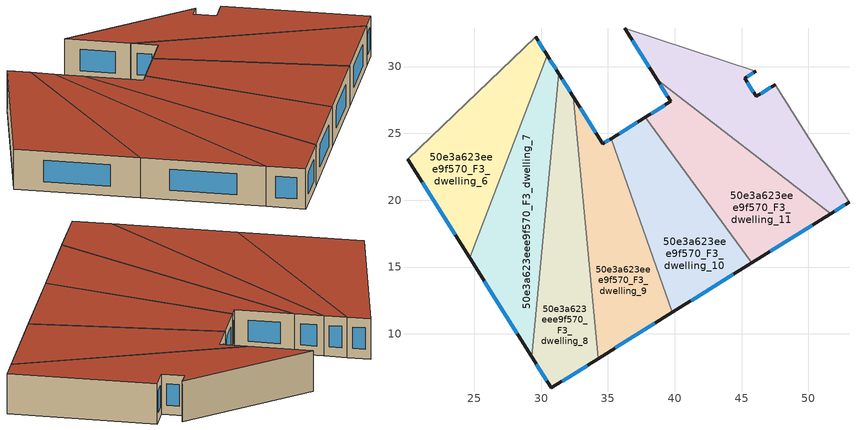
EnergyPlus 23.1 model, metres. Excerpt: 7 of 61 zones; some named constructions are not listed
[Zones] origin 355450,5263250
50e3a623eee9f570_F3_dwelling_10
 floor to 50e3a623eee9f570_F2_dwelling_10 (EU_floor_Construction): 37.78,26.2 45.77,15.32 39.83,11.61 35.24,24.62 z9
 wall outside (EU_wall_Construction): 37.78,26.2 35.24,24.62 / 39.83,11.61 45.77,15.32 z9:12
 wall to 50e3a623eee9f570_F3_dwelling_11 (EU_wall_Construction): 45.77,15.32 37.78,26.2 z9:12
 wall to 50e3a623eee9f570_F3_dwelling_9 (EU_wall_Construction): 35.24,24.62 39.83,11.61 z9:12
 window (EU_Window_Construction): 37.19,25.83 35.84,24.99 / 41.22,12.48 44.38,14.44 z9.7:11.3
 roof outside (EU_roof_Construction): 45.77,15.32 37.78,26.2 35.24,24.62 39.83,11.61 z12
50e3a623eee9f570_F3_dwelling_11
 floor to 50e3a623eee9f570_F2_dwelling_11 (EU_floor_Construction): 51.66,18.99 45.77,15.32 37.78,26.2 39.7,27.4 38.68,29.03 z9
 wall outside (EU_wall_Construction): 38.68,29.03 39.7,27.4 37.78,26.2 / 45.77,15.32 51.66,18.99 z9:12
 wall to 50e3a623eee9f570_F3_dwelling_12 (EU_wall_Construction): 51.66,18.99 38.68,29.03 z9:12
 window (EU_Window_Construction): 39.25,27.12 38.23,26.48 / 38.92,28.64 39.46,27.78 / 47.15,16.18 50.28,18.12 z9.7:11.3
 roof outside (EU_roof_Construction): 51.66,18.99 38.68,29.03 39.7,27.4 37.78,26.2 45.77,15.32 z12
50e3a623eee9f570_F3_dwelling_12
 floor to 50e3a623eee9f570_F2_dwelling_12 (EU_floor_Construction): 47.51,28.65 53.04,19.85 51.66,18.99 38.68,29.03 36.26,32.88 46.07,29.65 45.23,29.13 46.09,27.76 z9
 wall outside (EU_wall_Construction): 47.51,28.65 46.09,27.76 45.23,29.13 46.07,29.65 / 51.66,18.99 53.04,19.85 / 36.26,32.88 38.68,29.03 z9:12
 wall adiabatic (EU_wall_Construction): 53.04,19.85 47.51,28.65 z9:12
 wall to 50e3a623eee9f570_F3_dwelling_13 (EU_wall_Construction): 46.07,29.65 36.26,32.88 z9:12
 window (EU_Window_Construction): 47.17,28.44 46.42,27.97 / 51.98,19.19 52.72,19.65 / 36.83,31.97 38.11,29.93 / 45.43,29.25 45.87,29.53 / 45.88,28.08 45.43,28.81 z9.7:11.3
 roof outside (EU_roof_Construction): 53.04,19.85 47.51,28.65 46.09,27.76 45.23,29.13 46.07,29.65 36.26,32.88 38.68,29.03 51.66,18.99 z12
50e3a623eee9f570_F3_dwelling_6
 floor to 50e3a623eee9f570_F2_dwelling_6 (EU_floor_Construction): 29.59,32.23 30.47,30.85 24.66,15.68 20.01,23.08 z9
 wall outside (EU_wall_Construction): 30.47,30.85 29.59,32.23 / 20.01,23.08 24.66,15.68 z9:12
 wall to 50e3a623eee9f570_F3_dwelling_7 (EU_wall_Construction): 24.66,15.68 30.47,30.85 z9:12
 wall to 50e3a623eee9f570_F3_dwelling_5 (EU_wall_Construction): 29.59,32.23 20.01,23.08 z9:12
 window (EU_Window_Construction): 30.26,31.17 29.8,31.91 / 21.1,21.34 23.57,17.42 z9.7:11.3
 roof outside (EU_roof_Construction): 24.66,15.68 30.47,30.85 29.59,32.23 20.01,23.08 z12
50e3a623eee9f570_F3_dwelling_7
 floor to 50e3a623eee9f570_F2_dwelling_7 (EU_floor_Construction): 30.47,30.85 31.34,29.46 29.31,8.28 24.66,15.68 z9
 wall outside (EU_wall_Construction): 31.34,29.46 30.47,30.85 / 24.66,15.68 29.31,8.28 z9:12
 wall to 50e3a623eee9f570_F3_dwelling_8 (EU_wall_Construction): 29.31,8.28 31.34,29.46 z9:12
 window (EU_Window_Construction): 31.13,29.78 30.67,30.52 / 25.75,13.94 28.22,10.02 z9.7:11.3
 roof outside (EU_roof_Construction): 29.31,8.28 31.34,29.46 30.47,30.85 24.66,15.68 z12
50e3a623eee9f570_F3_dwelling_8
 floor to 50e3a623eee9f570_F2_dwelling_8 (EU_floor_Construction): 32.42,27.72 34.27,8.13 30.77,5.96 29.31,8.28 31.34,29.46 z9
 wall outside (EU_wall_Construction): 32.42,27.72 31.34,29.46 / 29.31,8.28 30.77,5.96 34.27,8.13 z9:12
 wall to 50e3a623eee9f570_F3_dwelling_9 (EU_wall_Construction): 34.27,8.13 32.42,27.72 z9:12
 window (EU_Window_Construction): 32.17,28.13 31.59,29.05 / 31.59,6.47 33.44,7.62 / 29.65,7.74 30.43,6.5 z9.7:11.3
 roof outside (EU_roof_Construction): 34.27,8.13 32.42,27.72 31.34,29.46 29.31,8.28 30.77,5.96 z12
50e3a623eee9f570_F3_dwelling_9
 floor to 50e3a623eee9f570_F2_dwelling_9 (EU_floor_Construction): 35.24,24.62 39.83,11.61 34.27,8.13 32.42,27.72 34.62,24.23 z9
 wall outside (EU_wall_Construction): 35.24,24.62 34.62,24.23 32.42,27.72 / 34.27,8.13 39.83,11.61 z9:12
 window (EU_Window_Construction): 34.11,25.05 32.94,26.9 / 35.09,24.52 34.77,24.32 / 35.57,8.95 38.52,10.79 z9.7:11.3
 roof outside (EU_roof_Construction): 39.83,11.61 35.24,24.62 34.62,24.23 32.42,27.72 34.27,8.13 z12
[HVACTEMPLATE:THERMOSTAT] Constant Heating Setpoint=20; Constant Cooling Setpoint=50
EU_HeatOnly_50e3a623eee9f570_F2_dwelling_7; EU_HeatOnly_50e3a623eee9f570_F2_dwelling_8; EU_HeatOnly_50e3a623eee9f570_F2_dwelling_9; EU_HeatOnly_50e3a623eee9f570_F2_dwelling_10; EU_HeatOnly_50e3a623eee9f570_F2_dwelling_11; EU_HeatOnly_50e3a623eee9f570_F2_dwelling_12; EU_HeatOnly_50e3a623eee9f570_F2_dwelling_13; EU_HeatOnly_50e3a623eee9f570_F2_dwelling_14; EU_HeatOnly_50e3a623eee9f570_F3_dwelling_0; EU_HeatOnly_50e3a623eee9f570_F3_dwelling_1; EU_HeatOnly_50e3a623eee9f570_F3_dwelling_2; EU_HeatOnly_50e3a623eee9f570_F3_dwelling_3; EU_HeatOnly_50e3a623eee9f570_F3_dwelling_4; EU_HeatOnly_50e3a623eee9f570_F3_dwelling_5; EU_HeatOnly_50e3a623eee9f570_F3_dwelling_6; EU_HeatOnly_50e3a623eee9f570_F3_dwelling_7; EU_HeatOnly_50e3a623eee9f570_F3_dwelling_8; EU_HeatOnly_50e3a623eee9f570_F3_dwelling_9; EU_HeatOnly_50e3a623eee9f570_F3_dwelling_10; EU_HeatOnly_50e3a623eee9f570_F3_dwelling_11; EU_HeatOnly_50e3a623eee9f570_F3_dwelling_12; EU_HeatOnly_50e3a623eee9f570_F3_dwelling_13; EU_HeatOnly_50e3a623eee9f570_F3_dwelling_14
[SCHEDULE:FILE] Column Number=1; Rows to Skip at Top=0; Number of Hours of Data=8760; Column Separator=Comma; Interpolate to Timestep=No; Minutes per Item=60; Adjust Schedule for Daylight Savings=Yes
Name | File
EU_Step8_GainSchedule_50e3a623eee9f570_F1_dwelling_8_f000 | ../../schedules/50e3a623eee9f570/50e3a623eee9f570_F1_dwelling_8_f000_gain.csv
EU_Step8_GainSchedule_50e3a623eee9f570_F1_dwelling_9_f000 | ../../schedules/50e3a623eee9f570/50e3a623eee9f570_F1_dwelling_9_f000_gain.csv
EU_Step8_GainSchedule_50e3a623eee9f570_F1_dwelling_10_f000 | ../../schedules/50e3a623eee9f570/50e3a623eee9f570_F1_dwelling_10_f000_gain.csv
EU_Step8_GainSchedule_50e3a623eee9f570_F1_dwelling_11_f000 | ../../schedules/50e3a623eee9f570/50e3a623eee9f570_F1_dwelling_11_f000_gain.csv
EU_Step8_GainSchedule_50e3a623eee9f570_F1_dwelling_12_f000 | ../../schedules/50e3a623eee9f570/50e3a623eee9f570_F1_dwelling_12_f000_gain.csv
EU_Step8_GainSchedule_50e3a623eee9f570_F1_dwelling_13_f000 | ../../schedules/50e3a623eee9f570/50e3a623eee9f570_F1_dwelling_13_f000_gain.csv
EU_Step8_GainSchedule_50e3a623eee9f570_F1_dwelling_14_f000 | ../../schedules/50e3a623eee9f570/50e3a623eee9f570_F1_dwelling_14_f000_gain.csv
